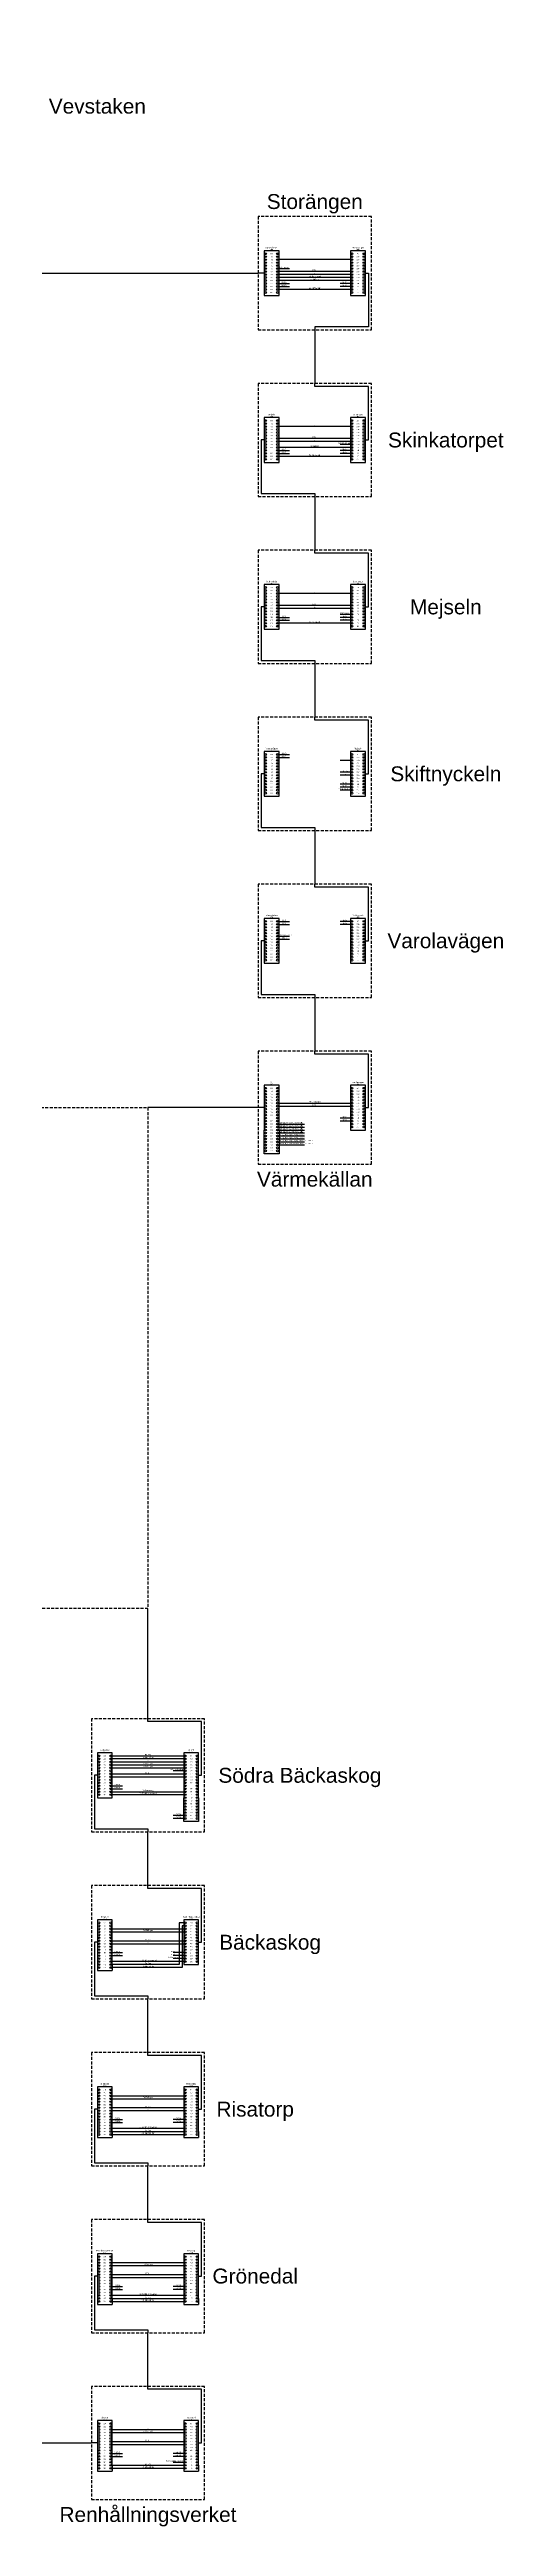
# Model space of a CAD drawing. Header units: millimetres. Extents: x -2095 to 4, y -833 to 1125.
# Drawn here: x -759 to -606, y -498 to 333 of the extents above; entities that cross this region are included whole.
import ezdxf
from ezdxf.enums import TextEntityAlignment as Align

# ---------------------------------------------------------------- set-up
doc = ezdxf.new("R2010")
doc.units = ezdxf.units.MM
doc.header["$MEASUREMENT"] = 0
doc.linetypes.add('DASHEDX2', pattern=[1.5, 1, -0.5])
for name, color, linetype in [('FEL', 1, 'Continuous'), ('FELSIGNAL KABEL', 1, 'Continuous'), ('Infotext', 7, 'Continuous'), ('Linje', 7, 'Continuous'), ('MINUS', 7, 'Continuous'), ('Ovrigt', 7, 'Continuous'), ('Plint', 7, 'Continuous'), ('PLUS', 7, 'Continuous'), ('RTU+', 7, 'Continuous'), ('SENEA', 3, 'Continuous'), ('Station', 7, 'DASHEDX2')]:
    doc.layers.add(name, color=color, linetype=linetype)
doc.styles.add('plintnummer', font='iso.shx')
doc.styles.get("Standard").update_dxf_attribs({"font": 'arial.ttf'})

# ---------------------------------------------------------------- blocks, each defined once
blk = doc.blocks.new('fstn')
blk.add_lwpolyline([(0, 168), (168, 168), (168, 0), (0, 0)], close=True)
blk.add_attdef('FÖRDELNINGSSTATION', text='', height=20).set_placement((84, 84), align=Align.MIDDLE_CENTER)
blk = doc.blocks.new('stn4')
blk.add_lwpolyline([(-19, -19), (19, -19), (19, 19), (-19, 19)], close=True)
blk.add_attdef('STATIONSNAMN', text='', height=5).set_placement((0, -24), align=Align.MIDDLE_CENTER)
blk = doc.blocks.new('*U13')
for p, q in [((5, 15), (0, 15)), ((0, 15), (0, 0)), ((5, 0), (5, 15))]:
    blk.add_line(p, q)
blk.add_lwpolyline([(5, 0), (5, -8), (0, -8), (0, 0)])
for centre in [(0.5, 14), (0.5, 13), (0.5, 12), (0.5, 11), (0.5, 10), (0.5, 9), (4.5, 14), (4.5, 13), (4.5, 12), (4.5, 11), (4.5, 10), (4.5, 9), (0.5, 8), (0.5, 7), (0.5, 6), (0.5, 5), (0.5, 4), (0.5, 3), (0.5, 2), (0.5, 1), (0.5, 0), (4.5, 8), (4.5, 7), (4.5, 6), (4.5, 5), (4.5, 4), (4.5, 3), (4.5, 2), (4.5, 1), (4.5, 0), (0.5, -1), (0.5, -2), (0.5, -3), (0.5, -4), (0.5, -5), (0.5, -6), (0.5, -7), (4.5, -1), (4.5, -2), (4.5, -3), (4.5, -4), (4.5, -5), (4.5, -6), (4.5, -7)]:
    blk.add_circle(centre, 0.3)
at = {"lineweight": 5, "char_height": 0.4, "attachment_point": 5, "style": 'plintnummer'}
for s, insert in [('104', (2.5, 11)), ('103', (2.5, 12)), ('105', (2.5, 10)), ('106', (2.5, 9)), ('102', (2.5, 13)), ('101', (2.5, 14)), ('108', (2.5, 7)), ('107', (2.5, 8)), ('109', (2.5, 6)), ('114', (2.5, 1)), ('115', (2.5, 0)), ('110', (2.5, 5)), ('112', (2.5, 3)), ('113', (2.5, 2)), ('111', (2.5, 4)), ('120', (2.5, -5)), ('122', (2.5, -7)), ('115', (2.5, -1)), ('118', (2.5, -3)), ('119', (2.5, -4)), ('117', (2.5, -2)), ('121', (2.5, -6))]:
    blk.add_mtext_dynamic_manual_height_columns(s, width=1.4076, gutter_width=1, heights=[0], dxfattribs=dict(at, insert=insert))
for tag, height, p in [('KABELNUMMER', 0.3, (2.5, 15.4)), ('TILL', 0.5, (2.5, 16))]:
    blk.add_attdef(tag, text='', height=height).set_placement(p, align=Align.MIDDLE_CENTER)
blk = doc.blocks.new('*U5')
for p, q in [((5, 15), (0, 15)), ((0, 15), (0, 0)), ((5, 0), (5, 15)), ((0, 0), (5, 0))]:
    blk.add_line(p, q)
for centre in [(0.5, 14), (0.5, 13), (0.5, 12), (0.5, 11), (0.5, 10), (0.5, 9), (4.5, 14), (4.5, 13), (4.5, 12), (4.5, 11), (4.5, 10), (4.5, 9), (0.5, 8), (0.5, 7), (0.5, 6), (0.5, 5), (0.5, 4), (0.5, 3), (0.5, 2), (0.5, 1), (4.5, 8), (4.5, 7), (4.5, 6), (4.5, 5), (4.5, 4), (4.5, 3), (4.5, 2), (4.5, 1)]:
    blk.add_circle(centre, 0.3)
at = {"lineweight": 5, "char_height": 0.4, "attachment_point": 5, "style": 'plintnummer'}
for s, insert in [('204', (2.5, 11)), ('203', (2.5, 12)), ('205', (2.5, 10)), ('206', (2.5, 9)), ('202', (2.5, 13)), ('201', (2.5, 14)), ('208', (2.5, 7)), ('207', (2.5, 8)), ('209', (2.5, 6)), ('214', (2.5, 1)), ('210', (2.5, 5)), ('212', (2.5, 3)), ('213', (2.5, 2)), ('211', (2.5, 4))]:
    blk.add_mtext_dynamic_manual_height_columns(s, width=1.4076, gutter_width=1, heights=[0], dxfattribs=dict(at, insert=insert))
for tag, height, p in [('KABELNUMMER', 0.3, (2.5, 15.4)), ('TILL', 0.5, (2.5, 16))]:
    blk.add_attdef(tag, text='', height=height).set_placement(p, align=Align.MIDDLE_CENTER)
blk = doc.blocks.new('*U6')
for p, q in [((5, 15), (0, 15)), ((0, 15), (0, 0)), ((5, 0), (5, 15)), ((0, -2), (5, -2))]:
    blk.add_line(p, q)
for points in [[(0, 0), (0, -2)], [(5, 0), (5, -2)]]:
    blk.add_lwpolyline(points)
for centre in [(0.5, 14), (0.5, 13), (0.5, 12), (0.5, 11), (0.5, 10), (0.5, 9), (4.5, 14), (4.5, 13), (4.5, 12), (4.5, 11), (4.5, 10), (4.5, 9), (0.5, 8), (0.5, 7), (0.5, 6), (0.5, 5), (0.5, 4), (0.5, 3), (0.5, 2), (0.5, 1), (0.5, 0), (4.5, 8), (4.5, 7), (4.5, 6), (4.5, 5), (4.5, 4), (4.5, 3), (4.5, 2), (4.5, 1), (4.5, 0), (0.5, -1), (4.5, -1)]:
    blk.add_circle(centre, 0.3)
at = {"lineweight": 5, "char_height": 0.4, "attachment_point": 5, "style": 'plintnummer'}
for s, insert in [('104', (2.5, 11)), ('103', (2.5, 12)), ('105', (2.5, 10)), ('106', (2.5, 9)), ('102', (2.5, 13)), ('101', (2.5, 14)), ('108', (2.5, 7)), ('107', (2.5, 8)), ('109', (2.5, 6)), ('114', (2.5, 1)), ('115', (2.5, 0)), ('110', (2.5, 5)), ('112', (2.5, 3)), ('113', (2.5, 2)), ('111', (2.5, 4)), ('116', (2.5, -1))]:
    blk.add_mtext_dynamic_manual_height_columns(s, width=1.4076, gutter_width=1, heights=[0], dxfattribs=dict(at, insert=insert))
for tag, height, p in [('KABELNUMMER', 0.3, (2.5, 15.4)), ('TILL', 0.5, (2.5, 16))]:
    blk.add_attdef(tag, text='', height=height).set_placement(p, align=Align.MIDDLE_CENTER)
blk = doc.blocks.new('*U7')
for p, q in [((5, 15), (0, 15)), ((0, 15), (0, 0)), ((5, 0), (5, 15)), ((0, -2), (5, -2))]:
    blk.add_line(p, q)
for points in [[(0, 0), (0, -2)], [(5, 0), (5, -2)]]:
    blk.add_lwpolyline(points)
for centre in [(0.5, 14), (0.5, 13), (0.5, 12), (0.5, 11), (0.5, 10), (0.5, 9), (4.5, 14), (4.5, 13), (4.5, 12), (4.5, 11), (4.5, 10), (4.5, 9), (0.5, 8), (0.5, 7), (0.5, 6), (0.5, 5), (0.5, 4), (0.5, 3), (0.5, 2), (0.5, 1), (0.5, 0), (4.5, 8), (4.5, 7), (4.5, 6), (4.5, 5), (4.5, 4), (4.5, 3), (4.5, 2), (4.5, 1), (4.5, 0), (0.5, -1), (4.5, -1)]:
    blk.add_circle(centre, 0.3)
at = {"lineweight": 5, "char_height": 0.4, "attachment_point": 5, "style": 'plintnummer'}
for s, insert in [('204', (2.5, 11)), ('203', (2.5, 12)), ('205', (2.5, 10)), ('206', (2.5, 9)), ('202', (2.5, 13)), ('201', (2.5, 14)), ('208', (2.5, 7)), ('207', (2.5, 8)), ('209', (2.5, 6)), ('214', (2.5, 1)), ('215', (2.5, 0)), ('210', (2.5, 5)), ('212', (2.5, 3)), ('213', (2.5, 2)), ('211', (2.5, 4)), ('216', (2.5, -1))]:
    blk.add_mtext_dynamic_manual_height_columns(s, width=1.4076, gutter_width=1, heights=[0], dxfattribs=dict(at, insert=insert))
for tag, height, p in [('KABELNUMMER', 0.3, (2.5, 15.4)), ('TILL', 0.5, (2.5, 16))]:
    blk.add_attdef(tag, text='', height=height).set_placement(p, align=Align.MIDDLE_CENTER)
blk = doc.blocks.new('*U4')
for p, q in [((5, 15), (0, 15)), ((0, 15), (0, 0)), ((5, 0), (5, 15)), ((0, 0), (5, 0))]:
    blk.add_line(p, q)
for centre in [(0.5, 14), (0.5, 13), (0.5, 12), (0.5, 11), (0.5, 10), (0.5, 9), (4.5, 14), (4.5, 13), (4.5, 12), (4.5, 11), (4.5, 10), (4.5, 9), (0.5, 8), (0.5, 7), (0.5, 6), (0.5, 5), (0.5, 4), (0.5, 3), (0.5, 2), (0.5, 1), (4.5, 8), (4.5, 7), (4.5, 6), (4.5, 5), (4.5, 4), (4.5, 3), (4.5, 2), (4.5, 1)]:
    blk.add_circle(centre, 0.3)
at = {"lineweight": 5, "char_height": 0.4, "attachment_point": 5, "style": 'plintnummer'}
for s, insert in [('104', (2.5, 11)), ('103', (2.5, 12)), ('105', (2.5, 10)), ('106', (2.5, 9)), ('102', (2.5, 13)), ('101', (2.5, 14)), ('108', (2.5, 7)), ('107', (2.5, 8)), ('109', (2.5, 6)), ('114', (2.5, 1)), ('110', (2.5, 5)), ('112', (2.5, 3)), ('113', (2.5, 2)), ('111', (2.5, 4))]:
    blk.add_mtext_dynamic_manual_height_columns(s, width=1.4076, gutter_width=1, heights=[0], dxfattribs=dict(at, insert=insert))
for tag, height, p in [('KABELNUMMER', 0.3, (2.5, 15.4)), ('TILL', 0.5, (2.5, 16))]:
    blk.add_attdef(tag, text='', height=height).set_placement(p, align=Align.MIDDLE_CENTER)

msp = doc.modelspace()

# ---------------------------------------------------------------- linework, layer by layer
at = {"layer": 'FEL'}
for points in [[(-682.24, 259.49), (-678.24, 259.49)], [(-657.24, 256.49), (-682.24, 256.49)], [(-657.24, 255.49), (-682.24, 255.49)], [(-657.24, 252.49), (-682.24, 252.49)], [(-657.24, 199.49), (-682.24, 199.49)], [(-657.24, 200.49), (-661.24, 200.49)], [(-657.24, 196.49), (-682.24, 196.49)], [(-657.24, 143.49), (-661.24, 143.49)], [(-657.24, 140.49), (-682.24, 140.49)], [(-657.24, 84.49), (-661.24, 84.49)], [(-682.24, 35.49), (-678.24, 35.49)], [(-682.24, -20.51), (-657.24, -20.51)], [(-738.24, -239.51), (-713.24, -239.51)], [(-713.24, -240.51), (-738.24, -240.51)], [(-738.24, -242.51), (-713.23, -242.51)], [(-738.24, -243.51), (-713.24, -243.51)], [(-713.24, -244.51), (-717.24, -244.51)], [(-738.24, -251.51), (-713.24, -251.51)], [(-713.24, -252.51), (-738.24, -252.51)], [(-713.24, -295.51), (-715.24, -295.51), (-715.24, -309.51), (-738.24, -309.51)], [(-713.24, -296.51), (-714.24, -296.51), (-714.24, -310.51), (-738.24, -310.51)], [(-738.24, -298.51), (-713.23, -298.51)], [(-713.24, -308.51), (-738.24, -308.51)], [(-713.24, -307.51), (-717.24, -307.51)], [(-738.24, -354.51), (-713.23, -354.51)], [(-713.24, -364.51), (-738.24, -364.51)], [(-738.24, -365.51), (-713.24, -365.51)], [(-738.24, -366.51), (-713.24, -366.51)], [(-738.24, -410.51), (-713.23, -410.51)], [(-713.24, -420.51), (-738.24, -420.51)], [(-738.24, -421.51), (-713.24, -421.51)], [(-738.24, -422.51), (-713.24, -422.51)], [(-738.24, -466.51), (-713.23, -466.51)], [(-738.24, -477.51), (-713.24, -477.51)], [(-738.24, -478.51), (-713.24, -478.51)], [(-713.24, -476.51), (-717.24, -476.51)]]:
    msp.add_lwpolyline(points, dxfattribs=at)
at = {"layer": 'FELSIGNAL KABEL'}
for points in [[(-762.74, 257.99), (-688.74, 257.99)], [(-669.74, 238.99), (-669.74, 220.99)], [(-669.74, 182.99), (-669.74, 164.99)], [(-669.74, 126.99), (-669.74, 108.99)], [(-669.74, 14.99), (-669.74, -3.01)], [(-688.74, -22.01), (-725.74, -22.01)], [(-725.74, -227.01), (-725.74, -190.01)], [(-725.74, -283.01), (-725.74, -265.01)], [(-725.74, -339.01), (-725.74, -321.01)], [(-725.74, -395.01), (-725.74, -377.01)], [(-725.74, -451.01), (-725.74, -451.01), (-725.74, -433.01)], [(-762.74, -470.01), (-744.74, -470.01)]]:
    msp.add_lwpolyline(points, dxfattribs=at)
at = {"layer": 'Linje'}
for points in [[(-686.74, 257.99), (-688.74, 257.99)], [(-652.74, 257.99), (-651.74, 257.99), (-651.74, 239.99), (-669.74, 239.99), (-669.74, 238.99)], [(-652.74, 201.99), (-651.74, 201.99), (-651.74, 219.99), (-669.74, 219.99), (-669.74, 220.99)], [(-686.74, 201.99), (-687.74, 201.99), (-687.74, 183.99), (-669.74, 183.99), (-669.74, 182.99)], [(-652.74, 145.99), (-651.74, 145.99), (-651.74, 163.99), (-669.74, 163.99), (-669.74, 164.99)], [(-686.74, 145.99), (-687.74, 145.99), (-687.74, 127.99), (-669.74, 127.99), (-669.74, 126.99)], [(-652.74, 89.99), (-651.74, 89.99), (-651.74, 107.99), (-669.74, 107.99), (-669.74, 108.99)], [(-686.74, 89.99), (-687.74, 89.99), (-687.74, 71.99), (-669.74, 71.99), (-669.74, 70.99)], [(-669.74, 70.99), (-669.74, 52.99)], [(-652.74, 33.99), (-651.74, 33.99), (-651.74, 51.99), (-669.74, 51.99), (-669.74, 52.99)], [(-686.74, 33.99), (-687.74, 33.99), (-687.74, 15.99), (-669.74, 15.99), (-669.74, 14.99)], [(-652.74, -22.01), (-651.74, -22.01), (-651.74, -4.01), (-669.74, -4.01), (-669.74, -3.01)], [(-686.74, -22.01), (-688.74, -22.01)], [(-708.74, -246.01), (-707.74, -246.01), (-707.74, -228.01), (-725.74, -228.01), (-725.74, -227.01)], [(-742.74, -246.01), (-743.74, -246.01), (-743.74, -264.01), (-725.74, -264.01), (-725.74, -265.01)], [(-708.74, -358.01), (-707.74, -358.01), (-707.74, -340.01), (-725.74, -340.01), (-725.74, -339.01)], [(-742.74, -358.01), (-743.74, -358.01), (-743.74, -376.01), (-725.74, -376.01), (-725.74, -377.01)], [(-708.74, -414.01), (-707.74, -414.01), (-707.74, -396.01), (-725.74, -396.01), (-725.74, -395.01)], [(-742.74, -414.01), (-743.74, -414.01), (-743.74, -432.01), (-725.74, -432.01), (-725.74, -433.01)], [(-708.74, -470.01), (-707.74, -470.01), (-707.74, -452.01), (-725.74, -452.01), (-725.74, -451.01)], [(-742.74, -470.01), (-744.74, -470.01)]]:
    msp.add_lwpolyline(points, dxfattribs=at)
at = {"layer": 'MINUS'}
for points in [[(-657.24, 262.49), (-682.24, 262.49)], [(-657.24, 206.49), (-682.24, 206.49)], [(-657.24, 150.49), (-682.24, 150.49)], [(-657.24, 94.49), (-661.24, 94.49)], [(-738.24, -241.51), (-713.23, -241.51)], [(-708.74, -302.01), (-707.74, -302.01), (-707.74, -284.01), (-725.74, -284.01), (-725.74, -283.01)], [(-738.24, -297.51), (-713.23, -297.51)], [(-742.74, -302.01), (-743.74, -302.01), (-743.74, -320.01), (-725.74, -320.01), (-725.74, -321.01)], [(-738.24, -353.51), (-713.23, -353.51)], [(-738.24, -409.51), (-713.23, -409.51)], [(-738.24, -465.51), (-713.23, -465.51)]]:
    msp.add_lwpolyline(points, dxfattribs=at)
at = {"layer": 'Ovrigt'}
for points in [[(-682.24, -27.51), (-673.24, -27.51)], [(-682.24, -28.51), (-673.24, -28.51)], [(-682.24, -29.51), (-673.24, -29.51)], [(-682.24, -30.51), (-673.24, -30.51)], [(-682.24, -31.51), (-673.24, -31.51)], [(-682.24, -32.51), (-673.24, -32.51)], [(-682.24, -33.51), (-673.24, -33.51)], [(-682.24, -34.51), (-673.24, -34.51)]]:
    msp.add_lwpolyline(points, dxfattribs=at)
at = {"layer": 'PLUS'}
for points in [[(-657.24, 257.49), (-682.24, 257.49)], [(-657.24, 201.49), (-682.24, 201.49)], [(-657.24, 145.49), (-682.24, 145.49)], [(-657.24, 89.49), (-661.24, 89.49)], [(-738.24, -246.51), (-713.23, -246.51)], [(-738.24, -302.51), (-713.23, -302.51)], [(-738.24, -358.51), (-713.23, -358.51)], [(-738.24, -414.51), (-713.23, -414.51)], [(-738.24, -470.51), (-713.23, -470.51)]]:
    msp.add_lwpolyline(points, dxfattribs=at)
at = {"layer": 'RTU+'}
for points in [[(-657.24, 258.49), (-682.24, 258.49)], [(-657.24, 202.49), (-682.24, 202.49)], [(-657.24, 146.49), (-682.24, 146.49)], [(-657.24, 90.49), (-661.24, 90.49)], [(-682.24, 34.49), (-678.24, 34.49)], [(-682.24, -21.51), (-657.24, -21.51)], [(-738.24, -245.51), (-713.23, -245.51)], [(-738.24, -301.51), (-713.23, -301.51)], [(-738.24, -357.51), (-713.23, -357.51)], [(-738.24, -413.51), (-713.23, -413.51)], [(-738.24, -469.51), (-713.23, -469.51)]]:
    msp.add_lwpolyline(points, dxfattribs=at)
at = {"layer": 'SENEA'}
for points in [[(-682.24, 254.49), (-678.24, 254.49)], [(-682.24, 253.49), (-678.24, 253.49)], [(-657.24, 254.49), (-661.24, 254.49)], [(-657.24, 253.49), (-661.24, 253.49)], [(-682.24, 198.49), (-678.24, 198.49)], [(-682.24, 197.49), (-678.24, 197.49)], [(-657.24, 198.49), (-661.24, 198.49)], [(-657.24, 197.49), (-661.24, 197.49)], [(-682.24, 142.49), (-678.24, 142.49)], [(-682.24, 141.49), (-678.24, 141.49)], [(-657.24, 142.49), (-661.24, 142.49)], [(-657.24, 141.49), (-661.24, 141.49)], [(-682.24, 96.49), (-678.24, 96.49)], [(-682.24, 95.49), (-678.24, 95.49)], [(-657.24, 86.49), (-661.24, 86.49)], [(-657.24, 85.49), (-661.24, 85.49)], [(-682.24, 40.49), (-678.24, 40.49)], [(-682.24, 39.49), (-678.24, 39.49)], [(-657.24, 40.49), (-661.24, 40.49)], [(-657.24, 39.49), (-661.24, 39.49)], [(-657.24, -25.51), (-661.24, -25.51)], [(-657.24, -26.51), (-661.24, -26.51)], [(-738.24, -249.51), (-734.24, -249.51)], [(-738.24, -250.51), (-734.24, -250.51)], [(-713.24, -259.51), (-717.24, -259.51)], [(-713.24, -260.51), (-717.24, -260.51)], [(-738.24, -305.51), (-734.24, -305.51)], [(-738.24, -306.51), (-734.24, -306.51)], [(-713.24, -305.51), (-717.24, -305.51)], [(-713.24, -306.51), (-717.24, -306.51)], [(-738.24, -361.51), (-734.24, -361.51)], [(-738.24, -362.51), (-734.24, -362.51)], [(-713.24, -361.51), (-717.24, -361.51)], [(-713.24, -362.51), (-717.24, -362.51)], [(-738.24, -417.51), (-734.24, -417.51)], [(-738.24, -418.51), (-734.24, -418.51)], [(-713.24, -417.51), (-717.24, -417.51)], [(-713.24, -418.51), (-717.24, -418.51)], [(-738.24, -473.51), (-734.24, -473.51)], [(-713.24, -473.51), (-717.24, -473.51)], [(-738.24, -474.51), (-734.24, -474.51)], [(-713.24, -474.51), (-717.24, -474.51)]]:
    msp.add_lwpolyline(points, dxfattribs=at)

# ---------------------------------------------------------------- block references
at = {"layer": 'Plint'}
for name, p, values in [('*U4', (-686.74, 250.49), {'TILL': 'Södergården', 'KABELNUMMER': 'S454'}), ('*U5', (-657.74, 250.49), {'TILL': 'Skinkatorpet', 'KABELNUMMER': 'S456'}), ('*U4', (-686.74, 194.49), {'TILL': 'Mejseln', 'KABELNUMMER': 'S458'}), ('*U5', (-657.74, 194.49), {'TILL': 'Storängen', 'KABELNUMMER': 'S456'}), ('*U5', (-686.74, 138.49), {'TILL': 'Skiftnyckeln', 'KABELNUMMER': 'S482'}), ('*U4', (-657.74, 138.49), {'TILL': 'Skinatorpet', 'KABELNUMMER': 'S458'}), ('*U4', (-686.74, 82.49), {'TILL': 'Varolavägen', 'KABELNUMMER': 'S'}), ('*U5', (-657.74, 82.49), {'TILL': 'Mejseln', 'KABELNUMMER': 'S482'}), ('*U4', (-686.74, 26.49), {'TILL': 'Värmekällan', 'KABELNUMMER': 'S724'}), ('*U5', (-657.74, 26.49), {'TILL': 'Skiftnyckeln', 'KABELNUMMER': 'S482'}), ('*U13', (-686.74, -29.51), {'TILL': 'ÖF', 'KABELNUMMER': 'S597'}), ('*U5', (-657.74, -29.51), {'TILL': 'Varolavägen', 'KABELNUMMER': 'S647'}), ('*U5', (-742.74, -253.51), {'TILL': 'Bäckaskog', 'KABELNUMMER': 'S282'}), ('*U13', (-713.74, -253.51), {'TILL': 'ÖF-KK', 'KABELNUMMER': 'S432'}), ('*U6', (-742.74, -309.51), {'TILL': 'Risatorp', 'KABELNUMMER': 'S280'}), ('*U5', (-713.74, -309.51), {'TILL': 'Södra Bäckaskog', 'KABELNUMMER': 'S282'}), ('*U7', (-742.74, -365.51), {'TILL': 'Grönedal', 'KABELNUMMER': 'S528'}), ('*U6', (-713.74, -365.51), {'TILL': 'Bäckaskog', 'KABELNUMMER': 'S280'}), ('*U7', (-742.74, -421.51), {'TILL': 'Renhållningsverket', 'KABELNUMMER': 'S386'}), ('*U6', (-713.74, -421.51), {'TILL': 'Risatorp', 'KABELNUMMER': 'S280'}), ('*U7', (-742.74, -477.51), {'TILL': 'Risängen', 'KABELNUMMER': 'S415'}), ('*U6', (-713.74, -477.51), {'TILL': 'Grönedal', 'KABELNUMMER': 'S394'})]:
    msp.add_blockref(name, p, dxfattribs=at).add_auto_attribs(values)
at = {"layer": 'Station'}
ref = msp.add_blockref('stn4', (-781.74, 313.99), dxfattribs=at)
ref.add_attrib('STATIONSNAMN', 'Vevstaken', dxfattribs={"layer": '0', "height": 5}).set_placement((-742.74, 313.99), align=Align.MIDDLE_CENTER)
ref = msp.add_blockref('stn4', (-669.74, 257.99), dxfattribs=at)
ref.add_attrib('STATIONSNAMN', 'Storängen', dxfattribs={"layer": '0', "height": 5}).set_placement((-669.74, 281.99), align=Align.MIDDLE_CENTER)
ref = msp.add_blockref('stn4', (-669.74, 201.99), dxfattribs=at)
ref.add_attrib('STATIONSNAMN', 'Skinkatorpet', dxfattribs={"layer": '0', "height": 5}).set_placement((-625.74, 201.99), align=Align.MIDDLE_CENTER)
ref = msp.add_blockref('stn4', (-669.74, 145.99), dxfattribs=at)
ref.add_attrib('STATIONSNAMN', 'Mejseln', dxfattribs={"layer": '0', "height": 5}).set_placement((-625.74, 145.99), align=Align.MIDDLE_CENTER)
ref = msp.add_blockref('stn4', (-669.74, 89.99), dxfattribs=at)
ref.add_attrib('STATIONSNAMN', 'Skiftnyckeln', dxfattribs={"layer": '0', "height": 5}).set_placement((-625.74, 89.99), align=Align.MIDDLE_CENTER)
ref = msp.add_blockref('stn4', (-669.74, 33.99), dxfattribs=at)
ref.add_attrib('STATIONSNAMN', 'Varolavägen', dxfattribs={"layer": '0', "height": 5}).set_placement((-625.74, 33.99), align=Align.MIDDLE_CENTER)
for name, p, values in [('stn4', (-669.74, -22.01), {'STATIONSNAMN': 'Värmekällan'}), ('fstn', (-893.74, -190.01), {'FÖRDELNINGSSTATION': 'ÖF'}), ('stn4', (-725.74, -470.01), {'STATIONSNAMN': 'Renhållningsverket'})]:
    msp.add_blockref(name, p, dxfattribs=at).add_auto_attribs(values)
ref = msp.add_blockref('stn4', (-725.74, -246.01), dxfattribs=at)
ref.add_attrib('STATIONSNAMN', 'Södra Bäckaskog', dxfattribs={"layer": '0', "height": 5}).set_placement((-674.74, -246.01), align=Align.MIDDLE_CENTER)
ref = msp.add_blockref('stn4', (-725.74, -302.01), dxfattribs=at)
ref.add_attrib('STATIONSNAMN', 'Bäckaskog', dxfattribs={"layer": '0', "height": 5}).set_placement((-684.74, -302.01), align=Align.MIDDLE_CENTER)
ref = msp.add_blockref('stn4', (-725.74, -358.01), dxfattribs=at)
ref.add_attrib('STATIONSNAMN', 'Risatorp', dxfattribs={"layer": '0', "height": 5}).set_placement((-689.74, -358.01), align=Align.MIDDLE_CENTER)
ref = msp.add_blockref('stn4', (-725.74, -414.01), dxfattribs=at)
ref.add_attrib('STATIONSNAMN', 'Grönedal', dxfattribs={"layer": '0', "height": 5}).set_placement((-689.74, -414.01), align=Align.MIDDLE_CENTER)

# ---------------------------------------------------------------- texts
at = {"layer": 'Infotext', "char_height": 0.4, "attachment_point": 5}
for s, width, insert in [('Fel Storängen', 3.887, (-679.77, 259.89)), ('RTU +', 3.887, (-669.74, 258.89)), ('+', 3.887, (-669.74, 257.89)), ('-', 3.887, (-669.74, 262.89)), ('SHDSL', 3.887, (-679.99, 254.89)), ('SHDSL', 3.887, (-679.99, 253.89)), ('Fel Skinkatorpet', 5.2407, (-669.74, 256.89)), ('Fel Skiftnyckeln', 3.887, (-669.74, 252.89)), ('Fel Mejseln', 3.887, (-669.74, 255.89)), ('SHDSL', 3.887, (-659.49, 254.89)), ('SHDSL', 3.887, (-659.49, 253.89)), ('Fel Mejseln', 3.887, (-669.74, 199.89)), ('RTU +', 3.887, (-669.74, 202.89)), ('+', 3.887, (-669.74, 201.89)), ('-', 3.887, (-669.74, 206.89)), ('Fel Skinkatorpet', 4.6451, (-659.91, 200.89)), ('SHDSL', 3.887, (-679.99, 198.89)), ('SHDSL', 3.887, (-679.99, 197.89)), ('Fel Skiftnyckeln', 3.887, (-669.74, 196.89)), ('SHDSL', 3.887, (-659.49, 198.89)), ('SHDSL', 3.887, (-659.49, 197.89)), ('-', 3.887, (-669.74, 150.89)), ('SHDSL', 3.887, (-679.99, 142.89)), ('SHDSL', 3.887, (-679.99, 141.89)), ('RTU +', 3.887, (-669.74, 146.89)), ('+', 3.887, (-669.74, 145.89)), ('Fel Mejseln', 3.887, (-659.61, 143.89)), ('SHDSL', 3.887, (-659.49, 142.89)), ('SHDSL', 3.887, (-659.49, 141.89)), ('Fel Skiftnyckeln', 3.887, (-669.74, 140.89)), ('SHDSL', 3.887, (-679.99, 96.89)), ('SHDSL', 3.887, (-679.99, 95.89)), ('-', 3.887, (-659.49, 94.89)), ('Fel Skiftnyckeln', 3.887, (-659.85, 84.89)), ('SHDSL', 3.887, (-659.49, 86.89)), ('SHDSL', 3.887, (-659.49, 85.89)), ('RTU +', 3.887, (-659.49, 90.89)), ('+', 3.887, (-659.49, 89.89)), ('Fel Varolavägen', 6.2827, (-679.4, 35.89)), ('SHDSL', 3.887, (-679.99, 40.89)), ('SHDSL', 3.887, (-679.99, 39.89)), ('RTU +', 3.887, (-679.99, 34.89)), ('SHDSL', 3.887, (-659.49, 40.89)), ('SHDSL', 3.887, (-659.49, 39.89)), ('Fel Varolavägen', 7.1615, (-669.74, -20.11)), ('RTU +', 3.887, (-669.74, -21.11)), ('SHDSL', 3.887, (-659.49, -25.11)), ('Längdsdiff Kabel 1 Värmekällan', 13.1769, (-677.47, -27.11)), ('Längdsdiff Kabel 1 Värmekällan', 13.1769, (-677.47, -28.11)), ('Längdsdiff Kabel 2 Värmekällan', 13.1769, (-677.47, -29.11)), ('Längdsdiff Kabel 2 Värmekällan', 13.1769, (-677.47, -30.11)), ('H+01 skydd utlöst Kabel 2 från ÖF', 10.4223, (-677.14, -31.11)), ('H+02 skydd utlöst Kabel 1 från ÖF', 10.4223, (-677.14, -32.11)), ('H+03 skydd utlöst Kabel 2 till Värmeväxlaren', 13.9924, (-675.87, -33.11)), ('SHDSL', 3.887, (-659.49, -26.11)), ('H+04 skydd utlöst Kabel 1 till Värmeväxlaren', 13.9924, (-675.88, -34.11)), ('Fel Helgesgården', 6.0495, (-725.74, -240.11)), ('Fel Risa', 6.0495, (-725.74, -239.11)), ('SHDSL', 3.887, (-735.99, -249.11)), ('Fel Risängen', 6.0495, (-725.74, -242.11)), ('Fel Risängen', 6.0495, (-725.74, -243.11)), ('RTU +', 3.887, (-725.74, -245.11)), ('+', 3.887, (-725.74, -246.11)), ('-', 3.887, (-725.74, -241.11)), ('Fel S. Bäckaskog', 6.1298, (-716.16, -244.11)), ('SHDSL', 3.887, (-735.99, -250.11)), ('Fel Renhållningsverket', 6.0495, (-725.74, -252.11)), ('Fel Bäckaskog', 6.0495, (-725.74, -251.11)), ('SHDSL', 3.887, (-715.49, -259.11)), ('SHDSL', 3.887, (-715.49, -260.11)), ('Fel Risängen', 6.0495, (-725.74, -298.11)), ('-', 3.887, (-725.74, -297.11)), ('SHDSL', 3.887, (-735.99, -305.11)), ('SHDSL', 3.887, (-735.99, -306.11)), ('RTU +', 3.887, (-725.74, -301.11)), ('+', 3.887, (-725.74, -302.11)), ('Fel Bäckaskog', 6.1298, (-717.22, -307.11)), ('SHDSL', 3.887, (-717.25, -305.11)), ('SHDSL', 3.887, (-717.25, -306.11)), ('Fel Renhållningsverket', 6.0495, (-725.74, -308.11)), ('Fel Helgesgården', 6.0495, (-725.74, -310.11)), ('Fel Risa', 6.0495, (-725.74, -309.11)), ('Fel Risängen', 6.0495, (-725.74, -354.11)), ('RTU +', 3.887, (-725.74, -357.11)), ('-', 3.887, (-725.74, -353.11)), ('SHDSL', 3.887, (-735.99, -361.11)), ('SHDSL', 3.887, (-735.99, -362.11)), ('Fel Renhållningsverket', 6.0495, (-725.74, -364.11)), ('Fel Risa', 6.0495, (-725.74, -365.11)), ('+', 3.887, (-725.74, -358.11)), ('SHDSL', 3.887, (-715.49, -361.11)), ('SHDSL', 3.887, (-715.49, -362.11)), ('Fel Helgesgården', 6.0495, (-725.74, -366.11)), ('Fel Risängen', 6.0495, (-725.74, -410.11)), ('RTU +', 3.887, (-725.74, -413.11)), ('+', 3.887, (-725.74, -414.11)), ('-', 3.887, (-725.74, -409.11)), ('SHDSL', 3.887, (-735.99, -417.11)), ('SHDSL', 3.887, (-735.99, -418.11)), ('Fel Renhållningsverket', 6.0495, (-725.74, -420.11)), ('Fel Helgesgården', 6.0495, (-725.74, -422.11)), ('Fel Risa', 6.0495, (-725.74, -421.11)), ('SHDSL', 3.887, (-715.49, -417.11)), ('SHDSL', 3.887, (-715.49, -418.11)), ('-', 3.887, (-725.74, -465.11)), ('SHDSL', 3.887, (-735.99, -473.11)), ('Fel Risängen', 6.0495, (-725.74, -466.11)), ('RTU +', 3.887, (-725.74, -469.11)), ('+', 3.887, (-725.74, -470.11)), ('SHDSL', 3.887, (-715.49, -473.11)), ('SHDSL', 3.887, (-735.99, -474.11)), ('Fel Helgesgården', 6.0495, (-725.74, -478.11)), ('Fel Risa', 6.0495, (-725.74, -477.11)), ('Fel Renhållningsverket', 6.0495, (-716.88, -476.11)), ('SHDSL', 3.887, (-715.49, -474.11))]:
    msp.add_mtext_dynamic_manual_height_columns(s, width=width, gutter_width=1, heights=[0], dxfattribs=dict(at, insert=insert))

doc.saveas('drawing.dxf')
